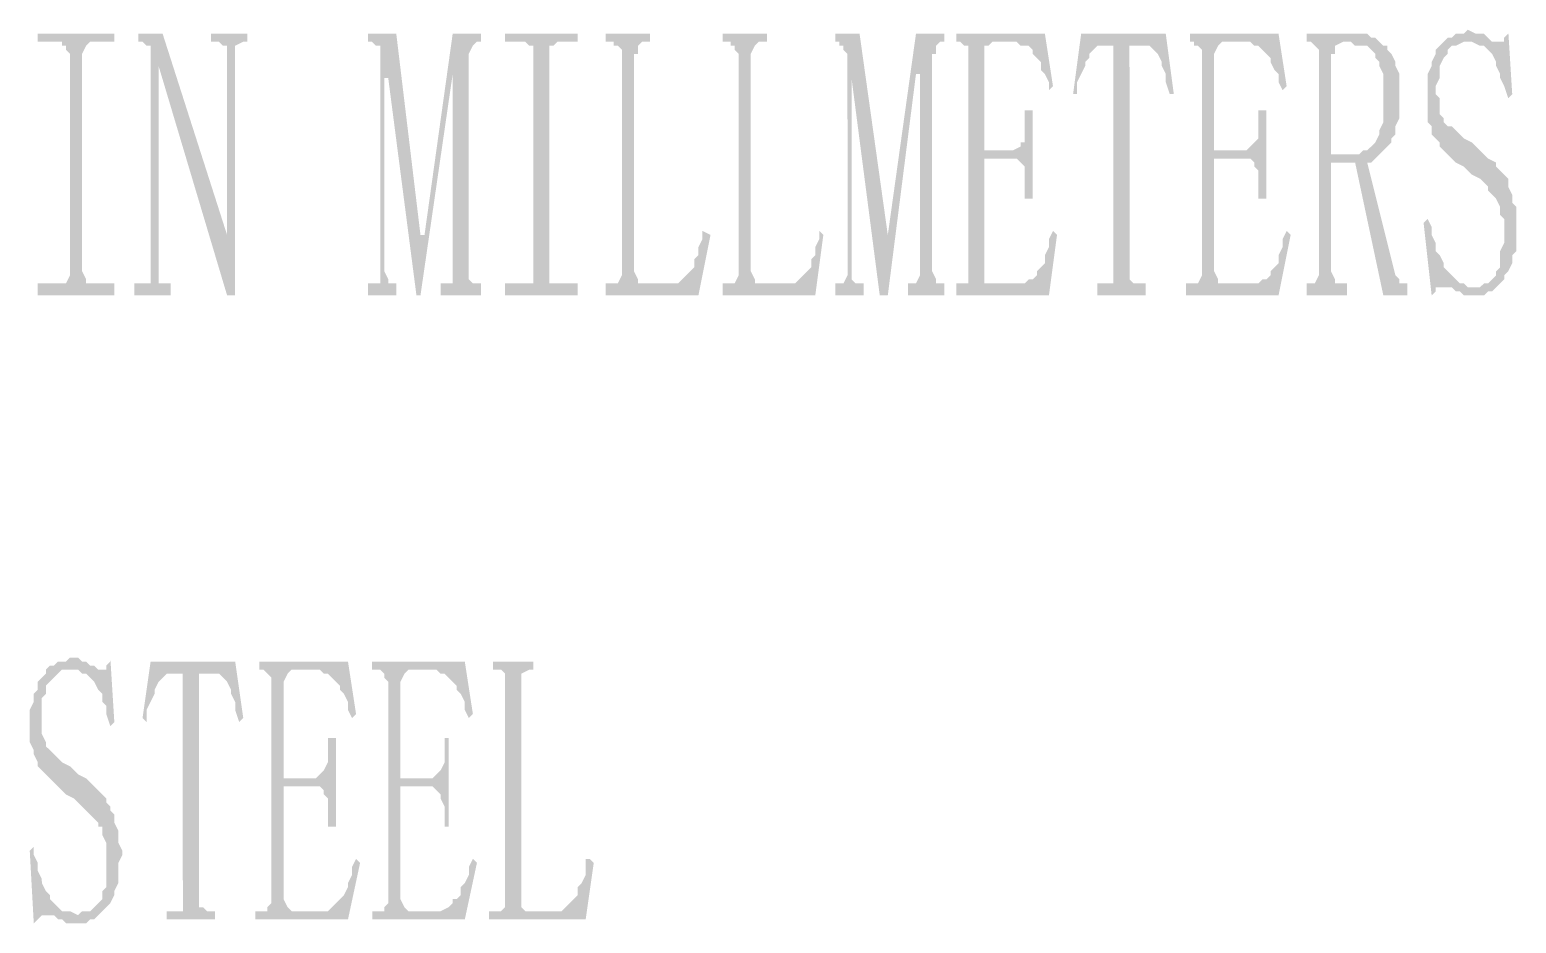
# Model space of a CAD drawing. Header units: millimetres. Extents: x -26542 to -511, y 85916 to 91363.
# Drawn here: x -911.6 to -715.7, y 91039.8 to 91157.6 of the extents above; entities that cross this region are included whole.
import ezdxf

# ---------------------------------------------------------------- set-up
doc = ezdxf.new("R2010")
doc.units = ezdxf.units.MM
doc.layers.add('PDF_Solid Fills', color=7, linetype='Continuous')

msp = doc.modelspace()

# ---------------------------------------------------------------- hatches: boundary and pattern name
at = {"layer": 'PDF_Solid Fills', "transparency": 33554559, "extrusion": (-0.004685415688226653, -0.01745240643729066, 0.9998367168639969)}
for points in [[(-24333.29509260494, 87867.21033454174), (-24333.67020953039, 87866.5598244369), (-24334.18302304728, 87866.42212784383), (-24334.69583656418, 87866.2844312503), (-24335.0710839089, 87865.63388612168), (-24335.58389742591, 87865.49618953187), (-24335.95901435125, 87864.84567942377), (-24336.33413127484, 87864.19516931521), (-24336.70924820029, 87863.54465920711), (-24336.57155160699, 87863.03184569161), (-24336.80890190217, 87861.86826122226), (-24336.67120530887, 87861.35544770723), (-24336.90875606402, 87860.19208906358), (-24336.63336288102, 87859.1664620298), (-24336.35796969628, 87858.14083499601), (-24336.22027310298, 87857.62802147726), (-24336.08257651143, 87857.11520796223), (-24335.80711328797, 87856.08932008222), (-24335.53172010498, 87855.06369305588), (-24335.2563269221, 87854.03806601837), (-24334.60568639066, 87853.66298411321), (-24334.33029320778, 87852.63735707942), (-24333.67978309933, 87852.26224015793), (-24333.02927298914, 87851.88712322852), (-24332.8915763977, 87851.37430971349), (-24332.24106628925, 87850.99919278827), (-24331.59055618092, 87850.62407586258), (-24330.94004607247, 87850.24895894108), (-24330.28933550417, 87849.8736161897), (-24329.12601187895, 87849.63619586127), (-24328.47550176876, 87849.26107893605), (-24327.82499166031, 87848.88596201036), (-24326.66166803509, 87848.64854167821), (-24326.01115792664, 87848.27342474926), (-24325.36064781831, 87847.8983078273), (-24325.22295122675, 87847.38549430855), (-24324.57244111656, 87847.01037738705), (-24323.92167016771, 87846.63533050194), (-24323.13339342724, 87845.74713921547), (-24322.8580002425, 87844.72151218541), (-24322.20749013592, 87844.34639526019), (-24321.93209695118, 87843.3207682264), (-24321.65670376644, 87842.29514119262), (-24321.38131058158, 87841.26951415883), (-24321.61873091559, 87840.10619053151), (-24321.34326769388, 87839.08030265896), (-24321.06787450903, 87838.05467562517), (-24321.44299143262, 87837.40416551335), (-24321.30529484118, 87836.89135200204), (-24321.68067260704, 87836.2407718529), (-24322.05578953249, 87835.59026174061), (-24322.56860304752, 87835.45256515127), (-24322.94371997297, 87834.8020550427), (-24323.96934700676, 87834.5266618561), (-24327.55917204451, 87833.56275069388), (-24327.04635852762, 87833.70044728694), (-24326.53354501061, 87833.83814388048), (-24325.88290448301, 87833.46306197532), (-24325.37009096611, 87833.60075856466), (-24324.7195808558, 87833.22564163944), (-24324.20676733891, 87833.3633382325), (-24323.69395382388, 87833.50103482604), (-24322.6683267901, 87833.77642800892), (-24322.1555132732, 87833.91412460245), (-24321.78039634775, 87834.56463470683), (-24321.26758283074, 87834.70233130036), (-24320.89220506675, 87835.35291145276), (-24320.51708814129, 87836.0034215576), (-24320.14197121584, 87836.65393166617), (-24320.27966780739, 87837.16674518492), (-24319.9045508838, 87837.81725529302), (-24319.66713054979, 87838.98057891661), (-24319.94259377336, 87840.0064667929), (-24319.56747684791, 87840.656976901), (-24319.84287003276, 87841.68260393478), (-24320.1182632175, 87842.70823096856), (-24320.3936564005, 87843.73385800235), (-24320.53135299194, 87844.24667151738), (-24320.80674617668, 87845.27229855163), (-24321.08213935967, 87846.29792558542), (-24321.73264946986, 87846.67304251064), (-24322.00811269158, 87847.6989303832), (-24322.79631939332, 87848.58686082717), (-24322.93401598476, 87849.09967434593), (-24323.0717125762, 87849.61248786096), (-24323.72222268465, 87849.98760478664), (-24324.37273279484, 87850.36272170814), (-24325.02324290317, 87850.73783863382), (-24325.16093949473, 87851.25065214885), (-24326.32459400105, 87851.48826328246), (-24326.97510410938, 87851.86338021187), (-24327.62561421783, 87852.23849713709), (-24328.27612432616, 87852.61361405905), (-24328.92663443636, 87852.98873098427), (-24330.08995805983, 87853.22615131643), (-24330.74046817003, 87853.60126824211), (-24331.39097827848, 87853.97638516733), (-24332.04161880794, 87854.3514670725), (-24332.55443232483, 87854.21377048269), (-24333.20494243328, 87854.58888740465), (-24333.34263902658, 87855.1017009234), (-24333.99314913317, 87855.47681784863), (-24334.26854231791, 87856.50244487869), (-24334.54400554148, 87857.52833275497), (-24335.19451564981, 87857.90344968066), (-24335.46990883281, 87858.92907671072), (-24335.23248850065, 87860.09240033757), (-24335.50788168551, 87861.11802737135), (-24335.64557827695, 87861.63084089011), (-24335.40822798351, 87862.7944253562), (-24335.03311105818, 87863.4449354643), (-24335.17080765148, 87863.95774898306), (-24334.79569072602, 87864.6082590879), (-24334.282746788, 87864.74599070149), (-24333.39481634565, 87865.53419740312), (-24332.88200282864, 87865.67189399665), (-24328.77923385485, 87866.77353676874), (-24329.29204737174, 87866.63584017567), (-24329.80512172915, 87866.49807354528), (-24330.45563183748, 87866.87319047097), (-24331.10614194768, 87867.24830739619), (-24331.61895546271, 87867.11061080638), (-24332.13176897971, 87866.97291421331)], [(-24328.16695743776, 87868.5873004673), (-24328.0292608462, 87868.07448694855), (-24328.4043777698, 87867.42397684045), (-24328.26668117836, 87866.9111633217), (-24328.77949469525, 87866.77346672816), (-24332.88226367102, 87865.67182395607), (-24332.36945015413, 87865.80952054542), (-24331.20612652879, 87865.57210021326), (-24330.6930521715, 87865.70986684365), (-24330.04254206119, 87865.33474992169), (-24329.39203195472, 87864.95963299647), (-24328.60375521425, 87864.07144171372), (-24328.4660586227, 87863.55862819497), (-24327.67785192106, 87862.67069775425), (-24327.54015532776, 87862.15788423922), (-24326.75194862788, 87861.26995379524), (-24325.82604533469, 87859.8692098395), (-24325.45092840923, 87860.51971994434)], [(-24505.46977069729, 87820.42901836894), (-24515.21361877827, 87817.81267806096), (-24514.93822559353, 87816.78705102718), (-24511.86121407279, 87817.61326559959), (-24511.72351748124, 87817.10045208456), (-24511.21070396435, 87817.2381486781), (-24511.07300737291, 87816.72533515934), (-24510.42249726458, 87816.3502182304), (-24502.98653110175, 87788.65698412061), (-24502.84883451019, 87788.14417060558), (-24503.08625484235, 87786.98084698198), (-24503.59906835924, 87786.84315038845), (-24506.67607987998, 87786.01693581557), (-24506.26299010369, 87784.47849526303), (-24496.51914202457, 87787.09483557148), (-24496.93223180086, 87788.63327612402), (-24500.00924332161, 87787.80706155114), (-24500.5220568385, 87787.66936496133), (-24500.65975342994, 87788.18217847636), (-24501.44796012982, 87789.0701089208), (-24508.88392629265, 87816.76334303059), (-24508.6465059605, 87817.92666665744), (-24508.27138903691, 87818.57717676228), (-24505.1943775143, 87819.40339133516)], [(-24499.31587807694, 87822.08141249418), (-24502.39288959769, 87821.2551979213), (-24502.11749641283, 87820.22957088379), (-24501.60468289594, 87820.36726747733), (-24500.95417278761, 87819.99215055536), (-24500.44122885144, 87820.12988216523), (-24500.30353225803, 87819.6170686502), (-24500.16583566659, 87819.10425513145), (-24498.72704881965, 87817.84094692348), (-24482.15984187205, 87790.95048022829), (-24484.22536079027, 87798.64294382278)], [(-24488.5465333832, 87824.97311096499), (-24493.16198545473, 87823.73380661616), (-24492.88659226988, 87822.70817958191), (-24491.86096523795, 87822.98357276525), (-24491.21045512962, 87822.60845583957), (-24490.69764161261, 87822.7461524331), (-24490.55994501931, 87822.23333891807), (-24490.42224842787, 87821.72052539932), (-24484.22562163265, 87798.6428737822), (-24482.16010271432, 87790.95041018771), (-24481.1343452594, 87791.22583839111), (-24489.39649097482, 87821.99595360598), (-24489.67188415769, 87823.02158063604), (-24488.78395371721, 87823.80978733767), (-24488.27114020032, 87823.9474839312)], [(-24469.57138989959, 87830.06816502102), (-24473.16121493536, 87829.1042538588), (-24472.88582175237, 87828.07862682501), (-24472.37300823547, 87828.21632341808), (-24471.72249812714, 87827.84120648913), (-24471.20968461025, 87827.9789030822), (-24471.0719880187, 87827.46608956717), (-24470.93429142726, 87826.95327604841), (-24469.08228438103, 87824.15156231169), (-24458.05656322115, 87797.42250020662), (-24459.60926862247, 87805.25266039046)], [(-24458.80178436544, 87832.9599335324), (-24462.39160940121, 87831.99602236645), (-24459.09632468619, 87805.39039200032), (-24459.60913820134, 87805.25269541051), (-24458.05656322115, 87797.42250020662), (-24457.54361928313, 87797.56023182021), (-24461.01457344403, 87826.86762635503), (-24459.65174195508, 87829.98277617339), (-24459.41432162293, 87831.14609979698), (-24459.03920469747, 87831.79660990555), (-24458.52639118058, 87831.93430649862)], [(-24446.49412954214, 87836.26468675537), (-24455.72516410623, 87833.78604304465), (-24455.44977092149, 87832.76041600667), (-24452.88557291764, 87833.44893398648), (-24452.23506280733, 87833.07381706452), (-24451.72224929044, 87833.21151365805), (-24451.584552699, 87832.69870014302), (-24451.44685610756, 87832.18588662427), (-24444.01088994474, 87804.49265251448), (-24443.87319335318, 87803.97983899573), (-24443.5978001703, 87802.95421196194), (-24444.1106136872, 87802.81651536841), (-24444.62342720223, 87802.67881877534), (-24447.18762520794, 87801.99030079925), (-24446.77453543164, 87800.45186025044), (-24437.54350086756, 87802.93050396536), (-24437.95659064385, 87804.46894451417), (-24440.52078864956, 87803.78042653482), (-24441.03360216459, 87803.64272994129), (-24441.54641568335, 87803.50503334822), (-24441.68411227292, 87804.01784686698), (-24441.95950545778, 87805.04347390076), (-24449.39547161874, 87832.73670801055), (-24449.67086480348, 87833.76233504433), (-24449.15805128659, 87833.9000316374), (-24448.78293436114, 87834.55054174224), (-24446.21873635729, 87835.23905972159)], [(-24437.26309497806, 87838.74333047029), (-24442.90430450451, 87837.22859792178), (-24442.62891131965, 87836.202970888), (-24441.6031538666, 87836.47839909093), (-24441.46545727318, 87835.9655855759), (-24440.95264375629, 87836.10328216571), (-24440.30213364796, 87835.72816524003), (-24440.16443705652, 87835.215351725), (-24432.72847089369, 87807.52211761149), (-24432.59077430214, 87807.00930409646), (-24432.82819463615, 87805.84598047333), (-24433.34100815305, 87805.7082838798), (-24429.75118311541, 87806.67219504248), (-24430.26399663044, 87806.53449845267), (-24430.40169322188, 87807.0473119677), (-24431.19003034476, 87807.9352073879), (-24438.62599650573, 87835.62844150141), (-24438.11305256956, 87835.76617311127), (-24438.38844575244, 87836.79180014506), (-24438.0133288271, 87837.44231025362), (-24436.9877017932, 87837.7177034365)], [(-24422.39072046999, 87842.73674175795), (-24428.03192999458, 87841.22200920526), (-24427.75653680984, 87840.19638217147), (-24426.73077935667, 87840.47181037487), (-24426.59308276523, 87839.95899685984), (-24426.08026924834, 87840.09669345291), (-24425.94257265504, 87839.58387993788), (-24425.29206254659, 87839.20876300894), (-24417.85609638563, 87811.51552889543), (-24417.71839979233, 87811.0027153804), (-24417.95582012634, 87809.8393917568), (-24418.46863364324, 87809.70169516373), (-24414.87880860374, 87810.66560632596), (-24415.39162212063, 87810.52790973661), (-24415.52931871393, 87811.04072325537), (-24416.31765583495, 87811.92861867184), (-24423.75362199778, 87839.62185278535), (-24423.51607124263, 87840.785211429), (-24423.14095431904, 87841.4357215371), (-24422.11532728525, 87841.7111147237)], [(-24410.59548790206, 87845.90390345221), (-24413.6724994228, 87845.07768887933), (-24413.39710623806, 87844.05206184555), (-24412.88429272117, 87844.18975843862), (-24412.74659612961, 87843.67694491986), (-24412.23378261272, 87843.81464150967), (-24412.09608602128, 87843.30182799464), (-24411.4454454917, 87842.9267460932), (-24410.10638238362, 87839.98730073916), (-24399.08066122374, 87813.2582386341), (-24400.12055310805, 87821.226095411)], [(-24399.82588236791, 87848.79567195987), (-24403.41570740566, 87847.83176079718), (-24400.12042268878, 87821.22613043105), (-24399.08066122374, 87813.2582386341), (-24398.0549037687, 87813.53366684075), (-24402.03867144661, 87842.70336478949), (-24401.52585792972, 87842.84106137557), (-24400.67583995766, 87845.81851460086), (-24400.16302644077, 87845.95621119393), (-24400.43841962551, 87846.98183822399), (-24400.06330270006, 87847.63234833628), (-24399.55048918317, 87847.77004492609)], [(-24387.00502276618, 87852.23822683701), (-24398.28744181723, 87849.2087617321), (-24398.01204863249, 87848.18313470203), (-24397.49910469621, 87848.3208663119), (-24390.31945461908, 87850.24868864054), (-24389.66894451063, 87849.87357171532), (-24388.64331747685, 87850.1489648982), (-24387.99267694913, 87849.77388299676), (-24387.85498035583, 87849.261069478), (-24387.2044702475, 87848.88595255231), (-24386.55396013905, 87848.5108356271), (-24386.27849691559, 87847.48494775454), (-24385.62798680714, 87847.10983082931), (-24384.83978010551, 87846.22190038487), (-24384.56438692252, 87845.19627335109), (-24384.18926999706, 87845.84678346338)], [(-24397.49937519303, 87848.32135297637), (-24396.84886508645, 87847.94623604696), (-24396.33605156769, 87848.0839326405), (-24396.19835497625, 87847.57111912547), (-24396.06065838481, 87847.05830561044), (-24388.62469222385, 87819.36507149693), (-24388.48699563055, 87818.8522579819), (-24388.21160244569, 87817.82663094811), (-24388.72441596258, 87817.6889343583), (-24389.23722947948, 87817.55123776523), (-24385.13459092495, 87818.65284552099), (-24385.64740444184, 87818.51514892746), (-24386.16021795874, 87818.37745233811), (-24386.29791455029, 87818.89026585687), (-24386.57330773503, 87819.91589288693), (-24390.4290224273, 87834.27545387996), (-24387.35201090656, 87835.10166844912), (-24390.70441561204, 87835.30108091375), (-24394.00927389786, 87847.60912700044), (-24394.28466708085, 87848.63475402677), (-24393.77185356384, 87848.77245061984), (-24393.39673664037, 87849.42296073213), (-24390.31972511776, 87850.24917530501)], [(-24371.61983473948, 87856.3693347103), (-24382.38930985238, 87853.47760122316), (-24381.3495483892, 87845.50970942946), (-24380.83673487219, 87845.6474060188), (-24381.24982464663, 87847.18584656762), (-24381.0122738952, 87848.34920521174), (-24380.77485356131, 87849.51252884232), (-24380.91262019332, 87850.02560319612), (-24380.53750326787, 87850.67611330794), (-24380.67519985943, 87851.18892682297), (-24380.30008293397, 87851.83943693526), (-24379.92496601038, 87852.4899470401), (-24379.41215249349, 87852.62764363317), (-24378.89920855721, 87852.76537524303)], [(-24371.61983473948, 87856.3693347103), (-24378.89920855721, 87852.76537524303), (-24374.28375648393, 87854.00467959233), (-24373.7709429689, 87854.1423761854), (-24373.25812945201, 87854.2800727752), (-24372.60748892243, 87853.90499086631), (-24371.95697881409, 87853.52987394482), (-24371.16877211235, 87852.6419435041), (-24371.03100548207, 87852.12886914657), (-24370.24279878044, 87851.2409387026), (-24369.96740559558, 87850.21531167254), (-24369.04150230426, 87848.81456770934), (-24368.52868878737, 87848.95226430288)], [(-24357.26105626964, 87860.22483928641), (-24368.54347532068, 87857.19537418522), (-24368.2680821378, 87856.16974715516), (-24367.75513819966, 87856.30747876503), (-24360.57548812439, 87858.23530109366), (-24359.92497801606, 87857.86018416844), (-24359.41216449905, 87857.99788075779), (-24358.76165438886, 87857.62276383257), (-24358.11101386114, 87857.2476819274), (-24357.46050375095, 87856.87256500544), (-24357.32280715951, 87856.35975148669), (-24356.53453041904, 87855.47156020766), (-24355.88402031246, 87855.09644327872), (-24355.60862712772, 87854.07081624493), (-24354.82042042597, 87853.18288580421), (-24354.44530350051, 87853.8333959165)], [(-24367.75488701568, 87856.30810550693), (-24367.61719042412, 87855.79529198818), (-24367.10437690723, 87855.93298858125), (-24366.4538667989, 87855.55787165603), (-24366.31617020746, 87855.045058141), (-24358.88020404463, 87827.35182403121), (-24358.74250745308, 87826.83901051246), (-24358.97992778523, 87825.67568688514), (-24359.49274130212, 87825.53799029207), (-24355.90291626449, 87826.50190145802), (-24356.41572978138, 87826.36420486495), (-24356.55342637282, 87826.8770183837), (-24357.34163307457, 87827.76494882395), (-24361.19734776684, 87842.12450981699), (-24357.6075227292, 87843.08842098294), (-24361.47274094971, 87843.15013684705), (-24364.77759923553, 87855.45818293374), (-24364.54017890338, 87856.62150656106), (-24364.16506197792, 87857.27201667288), (-24360.57523694029, 87858.23592783185)], [(-24347.51707776939, 87862.84121461492), (-24353.67110081087, 87861.18878546916), (-24353.39570762787, 87860.1631584391), (-24352.88289411098, 87860.30085503217), (-24347.75449810142, 87861.67789099133), (-24347.10398799309, 87861.30277406564), (-24346.07836095931, 87861.57816724898), (-24345.56554744416, 87861.71586384205), (-24344.9149069147, 87861.34078193316), (-24344.2643968045, 87860.96566501167), (-24344.12670021295, 87860.45285149664), (-24343.47619010461, 87860.07773456722), (-24343.33842347248, 87859.56466021016), (-24342.55021677271, 87858.67672976945), (-24342.27482358972, 87857.65110273566), (-24341.99943040498, 87856.62547570188), (-24341.72403722012, 87855.59984866809), (-24341.31087740697, 87854.06114727678), (-24341.03548422223, 87853.035520243), (-24340.89778763067, 87852.52270672796), (-24341.13520796283, 87851.35938310064), (-24340.99751137139, 87850.84656958189), (-24341.23493170342, 87849.68324596249), (-24341.61004862888, 87849.0327358502), (-24341.9852959736, 87848.38219072158), (-24342.49810949061, 87848.24449412804), (-24342.8732264142, 87847.59398402367), (-24343.89885344799, 87847.31859083707), (-24346.4630514537, 87846.63007285725), (-24340.30902841035, 87848.28250200301), (-24339.93391148676, 87848.93301210785), (-24339.55879456131, 87849.58352221968), (-24339.18367763585, 87850.23403232824), (-24339.32137422916, 87850.746845847), (-24338.94612688257, 87851.39739097189), (-24339.22152006743, 87852.4230180094), (-24338.98409973527, 87853.58634162927), (-24339.25949291815, 87854.61196866306), (-24339.53495614172, 87855.63785653934), (-24339.81034932472, 87856.6634835694), (-24339.94804591802, 87857.17629708815), (-24340.2234391009, 87858.20192412194), (-24340.49883228389, 87859.22755115572), (-24341.28703898564, 87860.11548159597), (-24341.4248056158, 87860.62855595723), (-24342.21314273681, 87861.51645138115), (-24342.86365284701, 87861.89156830264), (-24343.00134943856, 87862.4043818214), (-24343.51416295546, 87862.26668522833), (-24344.16467306565, 87862.64180214982), (-24344.81518317224, 87863.01691907924), (-24345.32799668913, 87862.8792224857), (-24345.97863722045, 87863.25430439087), (-24346.49145073548, 87863.1166077978)], [(-24352.88251250761, 87860.30151679041), (-24352.23200239742, 87859.92639986519), (-24351.58149228897, 87859.55128293997), (-24351.44379569753, 87859.03846942447), (-24344.0078295347, 87831.34523531515), (-24343.87013294327, 87830.8324217964), (-24344.10755327542, 87829.66909816908), (-24344.62036679231, 87829.531401583), (-24345.1331803092, 87829.39370498993), (-24344.72009053291, 87827.85526443738), (-24339.59182494634, 87829.2322653723), (-24340.00491472264, 87830.77070592484), (-24340.51772823767, 87830.63300933503), (-24341.03054175468, 87830.49531274196), (-24341.54335527157, 87830.35761614842), (-24341.68105186487, 87830.87042966718), (-24342.46925856476, 87831.7583601079), (-24346.18727666361, 87845.6051075859), (-24343.11026514473, 87846.43132215459), (-24341.57182459405, 87846.844411931), (-24341.05901107716, 87846.98210852453), (-24340.68376373057, 87847.63265365316), (-24340.30864680698, 87848.28316376125), (-24346.46266984846, 87846.63073461596), (-24349.90522472758, 87859.45159421768), (-24349.39241120883, 87859.58929081075), (-24349.66780439357, 87860.61491784453), (-24348.77987395308, 87861.4031245429), (-24347.75411649805, 87861.67855274957)], [(-24500.16584532487, 87819.10481183277), (-24492.72994920262, 87791.41183856176), (-24492.59225260932, 87790.89902504673), (-24492.31678938761, 87789.87313717417), (-24492.8296029045, 87789.73544058064), (-24493.34241641953, 87789.5977439913), (-24494.36817387457, 87789.3223157879), (-24493.95508409827, 87787.78387523536), (-24489.3395016056, 87789.02321460098), (-24489.7525913819, 87790.56165515352), (-24490.26540489879, 87790.42395856045), (-24490.77834883681, 87790.28622694686), (-24491.29116235371, 87790.14853035333), (-24491.42892898398, 87790.66160471458), (-24491.70432216872, 87791.68723174836), (-24498.72712851479, 87817.84176446311)], [(-24470.93430108367, 87826.95383274974), (-24463.49840496143, 87799.26085948246), (-24463.36070836987, 87798.74804596743), (-24463.08524514642, 87797.72215808742), (-24463.59805866331, 87797.58446150133), (-24464.1108721802, 87797.44676490827), (-24464.62368569523, 87797.30906831473), (-24464.2105959208, 87795.77062776219), (-24460.62077088316, 87796.7345389286), (-24461.03386065946, 87798.27297948115), (-24461.54680459562, 87798.13524786383), (-24462.05961811251, 87797.99755127402), (-24462.19738474279, 87798.51062563155), (-24462.98559144454, 87799.3985560718), (-24469.59530801605, 87824.01464824146), (-24469.08249449916, 87824.15234483499)], [(-24459.65188203263, 87829.9832978542), (-24461.0147835603, 87826.86840887833), (-24454.26737039734, 87801.7395031969), (-24454.12967380579, 87801.22668968188), (-24453.85421058233, 87800.20080180233), (-24454.87983761611, 87799.92540861946), (-24455.39265113301, 87799.78771202592), (-24454.97956135671, 87798.2492714771), (-24449.85129577015, 87799.62627241947), (-24450.26438554458, 87801.16471296828), (-24450.77719906147, 87801.02701637521), (-24451.29001257848, 87800.88931978168), (-24451.94059272553, 87801.2646975494), (-24452.21598591038, 87802.29032458318)], [(-24411.44571599038, 87842.92723275349), (-24404.00981986814, 87815.23425948247), (-24403.87212327484, 87814.72144596372), (-24404.10947357013, 87813.55786149809), (-24404.62228708703, 87813.42016490828), (-24405.13510060206, 87813.28246831521), (-24404.72201082762, 87811.7440277664), (-24401.13218578813, 87812.70793892862), (-24401.54527556442, 87814.24637947744), (-24402.05821950245, 87814.10864786757), (-24402.57103301934, 87813.97095127404), (-24403.2216131665, 87814.34632904176), (-24403.49700635124, 87815.37195607601), (-24410.10672292102, 87839.98804824566)], [(-24400.6759800351, 87845.81903628167), (-24401.52593762486, 87842.84187892266), (-24394.77852446365, 87817.71297323424), (-24394.64082787035, 87817.20015971921), (-24394.8783085848, 87816.03654023306), (-24395.39112210169, 87815.89884363953), (-24395.9039356187, 87815.76114704646), (-24395.4908458424, 87814.22270649765), (-24390.87539377087, 87815.46201084647), (-24391.28848354716, 87817.00045139575), (-24391.80129706406, 87816.86275480222), (-24392.31411058095, 87816.72505821241), (-24392.45187721122, 87817.23813256994), (-24393.24008391297, 87818.12606301066)], [(-24378.89987031568, 87852.76575685013), (-24378.38705679867, 87852.90345344367), (-24377.87424328364, 87853.04115002928), (-24377.73654669034, 87852.52833651425), (-24377.32345691405, 87850.98989596916), (-24370.16295397666, 87824.32254972821), (-24370.02518734452, 87823.80947537441), (-24369.74979416165, 87822.78384834062), (-24370.77542119543, 87822.50845515402), (-24371.80104822933, 87822.23306197114), (-24371.38795845304, 87820.6946214186), (-24365.23393540969, 87822.34705056064), (-24365.64702518587, 87823.88549111318), (-24366.67278263904, 87823.61006290605), (-24367.18559615593, 87823.47236632043), (-24367.83610626613, 87823.84748324193), (-24368.11156948784, 87824.87337111449), (-24375.27207242721, 87851.54071735544), (-24375.68516220339, 87853.07915790426), (-24375.82285879494, 87853.59197142301), (-24375.3100452798, 87853.7296680091), (-24374.28441824601, 87854.0050611957)], [(-24385.9272981066, 87842.08194108354), (-24386.95292514039, 87841.80654790066), (-24386.67753195565, 87840.78092086688), (-24386.53983536421, 87840.26810734812), (-24386.26444218121, 87839.24248031434), (-24385.98897895764, 87838.21659244178), (-24385.8512823662, 87837.70377892302), (-24386.36409588309, 87837.56608232949), (-24386.22639929166, 87837.05326881446), (-24387.11446015327, 87836.26502709277), (-24387.62727367016, 87836.12733050669), (-24390.70428519091, 87835.3011159338), (-24387.35188048542, 87835.10170346918), (-24386.83906696853, 87835.23940005898), (-24386.32625345164, 87835.37709665205), (-24385.67561292392, 87835.00201474689), (-24385.02510281373, 87834.6268978254), (-24384.88740622217, 87834.11408430664), (-24384.61201303743, 87833.08845727285), (-24384.47431644599, 87832.57564375782), (-24384.06115663098, 87831.03694236651), (-24383.92346003943, 87830.52412884776), (-24382.89783300564, 87830.79952203063)], [(-24356.18280992925, 87850.0686936141), (-24357.20843696303, 87849.7933004275), (-24356.93304378004, 87848.76767339371), (-24356.79534718674, 87848.2548598824), (-24356.519954002, 87847.22923284862), (-24356.24449078029, 87846.20334496861), (-24356.61960770388, 87845.55283486377), (-24356.99485505046, 87844.90228973515), (-24357.36997197592, 87844.25177962705), (-24357.88278549281, 87844.11408303352), (-24361.47261053044, 87843.1501718713), (-24357.60739230795, 87843.08845599974), (-24356.58176527417, 87843.36384918634), (-24355.9311247447, 87842.98876727745), (-24355.79342815315, 87842.47595376242), (-24355.14291804482, 87842.10083684092), (-24354.86752485996, 87841.07520980341), (-24354.72982826852, 87840.56239628838), (-24354.31666845351, 87839.02369489335), (-24354.17897186207, 87838.51088137832), (-24353.15334482829, 87838.78627456492)], [(-24341.57182459405, 87846.844411931), (-24343.11026514473, 87846.43132215459), (-24334.97624245379, 87830.47160474537), (-24331.89923093305, 87831.2978193108), (-24332.31239074806, 87832.83652070584), (-24332.82533468422, 87832.69878909178), (-24333.33814820112, 87832.56109250244), (-24333.47584479267, 87833.07390602119), (-24334.12635490287, 87833.44902294269)], [(-24331.95159905741, 87841.72998491488), (-24332.32671598101, 87841.07947480679), (-24328.82241021399, 87832.12370300433), (-24328.44729328854, 87832.77421311662), (-24328.5850599187, 87833.28728747368), (-24328.07224640367, 87833.42498406721), (-24327.55930246564, 87833.56271567708), (-24323.96960784914, 87834.52659181925), (-24324.48242136417, 87834.38889522571), (-24325.13293147436, 87834.7640121514), (-24325.64574499126, 87834.62631555786), (-24326.2962550997, 87835.00143248728), (-24326.94676520803, 87835.37654940877), (-24327.59727531648, 87835.75166633446), (-24328.24778542481, 87836.12678325968), (-24328.38548201811, 87836.63959677471), (-24329.17381913913, 87837.5274921949), (-24329.82432924758, 87837.90260912431), (-24330.09979247104, 87838.9284969964), (-24330.88799917093, 87839.81642744085), (-24331.16339235567, 87840.84205447091)], [(-24423.84898533416, 87815.40507220151), (-24423.57359215117, 87814.37944516772), (-24423.81101248332, 87813.2161215446), (-24423.53561929846, 87812.19049451081), (-24423.91073622392, 87811.53998440225), (-24423.63527300034, 87810.51409652596), (-24424.0103899258, 87809.86358641787), (-24424.38563727052, 87809.21304128924), (-24424.76075419597, 87808.56253118068), (-24425.13587112143, 87807.91202107212), (-24425.64868463832, 87807.77432447905), (-24426.16149815521, 87807.63662788551), (-24429.75132319296, 87806.67271672701), (-24433.34127864987, 87805.70877054054), (-24434.36690568365, 87805.43337736139), (-24433.95381590736, 87803.89493680885), (-24422.15858333942, 87807.06209850311), (-24422.68566170882, 87815.16765187308)], [(-24408.9764804031, 87819.39851850923), (-24408.70108722022, 87818.37289147172), (-24408.93850755412, 87817.2095678486), (-24408.66311436938, 87816.18394081108), (-24409.03823129483, 87815.53343070624), (-24408.76276807126, 87814.50754282996), (-24409.13788499672, 87813.85703272559), (-24409.51313234144, 87813.20648759697), (-24409.88824926689, 87812.55597748468), (-24410.26336619048, 87811.90546737611), (-24410.77617970738, 87811.76777078677), (-24411.80180674116, 87811.49237760017), (-24414.8788182619, 87810.66616302729), (-24418.46877372067, 87809.70221684827), (-24419.49440075457, 87809.42682366166), (-24419.08131097828, 87807.88838310912), (-24407.28607841034, 87811.05554480338), (-24408.32597029663, 87819.02340158401)], [(-24379.23238348914, 87827.38516597915), (-24379.4698038213, 87826.22184235184), (-24379.19441063644, 87825.19621531805), (-24379.43183097045, 87824.03289169446), (-24379.15636774688, 87823.00700382236), (-24379.53148467047, 87822.35649371007), (-24379.90673201706, 87821.70594858518), (-24379.76903542562, 87821.19313506642), (-24380.14415234921, 87820.54262495413), (-24380.6569658661, 87820.40492836107), (-24381.03208279156, 87819.75441825623), (-24381.54489630845, 87819.61672166316), (-24382.05770982534, 87819.47902506962), (-24385.13472134608, 87818.6528105042), (-24389.23749032, 87817.55116772465), (-24389.75030383875, 87817.41347113112), (-24389.33721406246, 87815.8750305823), (-24377.54198149452, 87819.04219228029), (-24378.58187337895, 87827.01004905347)], [(-24349.48763446952, 87835.37198854657), (-24349.72505480156, 87834.20866492298), (-24349.44966161868, 87833.18303788919), (-24349.68708195072, 87832.01971426234), (-24349.41161872901, 87830.99382638978), (-24349.7867356526, 87830.34331627749), (-24350.16198299732, 87829.6927711526), (-24350.02428640588, 87829.17995763384), (-24350.39940333134, 87828.52944752201), (-24350.91221684637, 87828.39175093593), (-24351.28733377182, 87827.74124082364), (-24352.3129608056, 87827.46584764449), (-24352.82590474375, 87827.32811602717), (-24355.90291626449, 87826.50190145802), (-24359.49274130212, 87825.53799029207), (-24360.51836833591, 87825.26259711292), (-24360.10527855973, 87823.72415656038), (-24348.31004599179, 87826.89131825464), (-24348.83712436107, 87834.99687162088)], [(-24489.25475540024, 87739.56320886407), (-24489.76756891713, 87739.425512271), (-24490.14268584258, 87738.77500215871), (-24491.16844329762, 87738.49957395578), (-24491.54356022121, 87737.84906385094), (-24492.0563737381, 87737.7113672574), (-24492.43149066356, 87737.06085714558), (-24492.293794072, 87736.54804363055), (-24492.66891099559, 87735.89753352571), (-24493.04402792105, 87735.24702341389), (-24492.76856469747, 87734.22113554133), (-24493.14381204406, 87733.57059041271), (-24492.86841885932, 87732.54496337892), (-24493.10583919147, 87731.3816397516), (-24492.96814259992, 87730.86882623285), (-24492.69274941518, 87729.84319920279), (-24492.55505282374, 87729.33038568404), (-24492.27958960203, 87728.30449781148), (-24492.00419641717, 87727.27887077769), (-24491.21598971554, 87726.39094033744), (-24491.07829312398, 87725.87812681869), (-24490.28995600308, 87724.9902313985), (-24490.15225940966, 87724.47741787974), (-24489.50174930319, 87724.10230095405), (-24488.85123919288, 87723.72718402883), (-24488.20072908455, 87723.35206710314), (-24487.55021897622, 87722.97695018165), (-24486.89970886777, 87722.60183325596), (-24486.24899829947, 87722.22649050876), (-24485.59848818928, 87721.85137358308), (-24484.4351645658, 87721.61395325093), (-24483.78465445561, 87721.2388363257), (-24483.13414434728, 87720.86371940002), (-24482.48363423883, 87720.48860247852), (-24481.83299370937, 87720.11352056963), (-24481.18248360092, 87719.73840364814), (-24480.53197349259, 87719.36328671873), (-24480.39427689929, 87718.85047320742), (-24479.88146338228, 87718.98816979723), (-24479.60600016068, 87717.96228192467), (-24478.81779345893, 87717.07435148023), (-24478.68009686749, 87716.5615379652), (-24478.4047036845, 87715.53591093142), (-24478.12931049976, 87714.51028389763), (-24477.85391731677, 87713.48465686385), (-24477.57852413203, 87712.45902983006), (-24477.30306090845, 87711.4331419575), (-24477.67817783391, 87710.78263184568), (-24477.40278464905, 87709.7570048119), (-24477.7779015745, 87709.10649470333), (-24478.15301849809, 87708.45598459896), (-24478.52813542355, 87707.80547448667), (-24479.04107936157, 87707.6677428768), (-24479.55389287847, 87707.53004628327), (-24479.92900980206, 87706.87953617517), (-24484.0316483567, 87705.77792841569), (-24483.51883483981, 87705.91562500875), (-24483.00602132466, 87706.05332160229), (-24482.35551121447, 87705.67820468033), (-24481.84256727644, 87705.8159362902), (-24481.19205716986, 87705.44081936497), (-24480.67924365296, 87705.5785159585), (-24480.16643013607, 87705.71621255158), (-24479.65361661918, 87705.85390914511), (-24479.14080310229, 87705.99160573073), (-24478.62798958539, 87706.12930232426), (-24478.25274224067, 87706.77984745288), (-24477.73992872366, 87706.91754404595), (-24477.36481179821, 87707.56805415452), (-24476.98969487473, 87708.21856426308), (-24476.61457794928, 87708.86907437118), (-24476.23946102383, 87709.51958448347), (-24476.00191027054, 87710.68294312712), (-24476.13960686384, 87711.19575664587), (-24475.90225656866, 87712.3593411115), (-24476.17764975154, 87713.38496814528), (-24476.31534634496, 87713.89778165659), (-24476.5907395297, 87714.92340869084), (-24476.35331919568, 87716.0867323177), (-24476.4910157891, 87716.59954583645), (-24477.27922248887, 87717.48747627344), (-24477.55461567186, 87718.51310331095), (-24477.69231226516, 87719.02591682598), (-24478.48058900377, 87719.91410811245), (-24478.75598218862, 87720.93973514251), (-24479.40662271809, 87721.3148170514), (-24479.54431930953, 87721.82763056271), (-24480.19482941797, 87722.20274749165), (-24480.33252600941, 87722.71556100668), (-24480.98303611961, 87723.09067793237), (-24481.63354622805, 87723.46579485387), (-24482.28412637522, 87723.84117262159), (-24482.93463648355, 87724.21628954727), (-24483.58527701313, 87724.59137145244), (-24484.74860063836, 87724.82879178086), (-24485.3991107468, 87725.20390870981), (-24486.049620857, 87725.5790256355), (-24487.21294448222, 87725.81644597137), (-24487.8635850118, 87726.19152786909), (-24488.51409512013, 87726.56664479803), (-24489.16460522858, 87726.94176172372), (-24489.81511533691, 87727.31687864522), (-24489.95281193021, 87727.82969216397), (-24490.7410186301, 87728.71762260469), (-24491.01648185367, 87729.7435104805), (-24491.29187503655, 87730.76913751429), (-24491.42957162997, 87731.28195103304), (-24491.70496481284, 87732.3075780631), (-24491.98035799584, 87733.33320509363), (-24491.60524107225, 87733.98371520545), (-24491.88070429396, 87735.00960307801), (-24491.50558737037, 87735.66011318984), (-24491.13047044491, 87736.3106232984), (-24490.75535352132, 87736.96113340324), (-24490.38010617474, 87737.61167853186), (-24489.86729265971, 87737.74937512493), (-24489.3544791427, 87737.88707171846), (-24485.25184058817, 87738.98867947422), (-24485.7646541032, 87738.85098288069), (-24486.41516421351, 87739.2260998101), (-24486.9279777304, 87739.08840321656), (-24487.57861825801, 87739.46348512173), (-24488.09143177676, 87739.32578852866), (-24488.74194188521, 87739.70090545015)], [(-24484.6387816479, 87740.80265328707), (-24484.5010850546, 87740.28983976832), (-24484.87620198005, 87739.63932966022), (-24484.73850538849, 87739.12651614146), (-24485.2513189055, 87738.98881955538), (-24489.35408788116, 87737.88717677537), (-24488.84114394314, 87738.02490838943), (-24488.32833042624, 87738.1626049825), (-24487.6778203178, 87737.78748805728), (-24487.1650068009, 87737.92518464662), (-24486.51449669257, 87737.5500677214), (-24485.86398658226, 87737.17495079944), (-24485.07557942253, 87736.28679453721), (-24484.42506931419, 87735.91167761153), (-24484.14967612934, 87734.88605057774), (-24483.49916602287, 87734.5109336488), (-24483.22377283801, 87733.48530661874), (-24482.29786954483, 87732.08456265926), (-24481.92275261949, 87732.73507276783)], [(-24468.60334435315, 87744.558574202), (-24479.37281946803, 87741.66684071068), (-24478.47075459443, 87734.21176243247), (-24477.82024448598, 87733.83664550679), (-24478.23333426227, 87735.37508605188), (-24477.99578350899, 87736.53844470298), (-24477.75836317695, 87737.70176832285), (-24477.89612980711, 87738.21484268783), (-24477.65870947496, 87739.37816630723), (-24477.28359254962, 87740.02867641952), (-24476.90847562416, 87740.67918652762), (-24476.39566210727, 87740.81688311743), (-24475.88271816913, 87740.95461472729)], [(-24468.60334435315, 87744.558574202), (-24475.88271816913, 87740.95461472729), (-24471.26726609957, 87742.19391907658), (-24470.75445258268, 87742.33161566965), (-24470.24163906567, 87742.46931226319), (-24469.59099853621, 87742.09423035802), (-24468.94048842776, 87741.71911343234), (-24468.15228172613, 87740.83118298836), (-24468.01451509586, 87740.31810863083), (-24467.22630839609, 87739.43017819058), (-24466.95091521123, 87738.4045511568), (-24466.02501191804, 87737.00380720105), (-24465.64989499445, 87737.65431730589)], [(-24454.24430504302, 87748.41414881498), (-24465.52672409406, 87745.38468371006), (-24465.25133091107, 87744.35905667627), (-24464.73838697304, 87744.49678828986), (-24457.55873689777, 87746.42461061478), (-24456.90822678932, 87746.04949369328), (-24456.39541327057, 87746.18719028635), (-24455.74490316224, 87745.8120733574), (-24455.09426263452, 87745.43699145596), (-24454.44375252433, 87745.06187452655), (-24454.30605593277, 87744.54906101152), (-24453.65547578386, 87744.17368324753), (-24452.86726908397, 87743.28575280355), (-24452.59187590098, 87742.2601257735), (-24451.80366920121, 87741.37219532905), (-24451.42855227576, 87742.02270543762)], [(-24439.37193053321, 87752.40756009845), (-24451.16716310114, 87749.24039840419), (-24450.89176991815, 87748.21477137413), (-24449.86601246323, 87748.49019957753), (-24442.68636238785, 87750.41802189872), (-24442.03585227951, 87750.04290497676), (-24441.52303876262, 87750.18060157029), (-24440.87252865417, 87749.8054846446), (-24440.22188812471, 87749.43040273944), (-24439.57137801626, 87749.0552858105), (-24439.43368142296, 87748.54247229546), (-24438.7831012758, 87748.16709453147), (-24437.99489457416, 87747.27916409075), (-24437.71950139117, 87746.25353705697), (-24436.93129468954, 87745.36560661299), (-24436.55617776595, 87746.01611672109)], [(-24430.65383990714, 87754.7484722035), (-24435.78223591659, 87753.37143624434), (-24435.50684273185, 87752.34580921056), (-24434.99389879568, 87752.48354082042), (-24434.48108527868, 87752.62123741396), (-24433.83057516848, 87752.24612048455), (-24433.69287857704, 87751.73330696952), (-24433.5551819856, 87751.22049345076), (-24426.11921582452, 87723.52725934098), (-24425.98151923122, 87723.01444582595), (-24425.84382263978, 87722.50163230719), (-24426.21893956524, 87721.85112220282), (-24426.73175308027, 87721.71342560928), (-24422.6291145276, 87722.81503336132), (-24423.1419280445, 87722.67733676778), (-24423.79243815097, 87723.0524536972), (-24424.06783133582, 87724.07808073098), (-24431.50379749865, 87751.77131484076), (-24431.77919068153, 87752.79694187827), (-24430.89126024104, 87753.58514857618), (-24430.37844672415, 87753.72284516972)], [(-24475.88303939195, 87740.95424883161), (-24475.37022587692, 87741.09194542142), (-24474.85741235816, 87741.22964201448), (-24474.71971576673, 87740.71682849573), (-24474.30662599229, 87739.17838794691), (-24467.14605301421, 87712.51078086719), (-24467.00835642091, 87711.99796735216), (-24466.87065982947, 87711.48515383713), (-24466.73296323803, 87710.97234031837), (-24467.75859026995, 87710.6969471355), (-24468.78421730374, 87710.42155395262), (-24468.50882412086, 87709.39592692256), (-24462.35480107937, 87711.0483560604), (-24462.63019426225, 87712.07398309465), (-24463.65595171729, 87711.79855489125), (-24464.30646182562, 87712.17367181648), (-24464.81927534065, 87712.03597522713), (-24465.0946685255, 87713.06160226092), (-24472.25524150347, 87739.72920933692), (-24472.66833127977, 87741.26764988201), (-24472.80602787121, 87741.78046340076), (-24472.29321435431, 87741.91815999383), (-24471.26758732239, 87742.1935531809)], [(-24464.73811647436, 87744.49630162586), (-24464.08760636603, 87744.1211847039), (-24463.43709625572, 87743.74606777867), (-24463.29939966614, 87743.23325426364), (-24455.86343350331, 87715.54002015386), (-24455.72573691001, 87715.0272066351), (-24456.10085383547, 87714.37669652281), (-24455.96315724403, 87713.86388300778), (-24456.47597076092, 87713.72618641425), (-24452.88614572317, 87714.69009758066), (-24453.53665583162, 87715.06521450216), (-24454.32486253325, 87715.9531449466), (-24458.18057722552, 87730.31270593591), (-24454.59075218788, 87731.27661710186), (-24458.45597040851, 87731.3383329697), (-24461.76082869433, 87743.64637905639), (-24461.52340836218, 87744.80970268324), (-24461.14829143672, 87745.4602127918), (-24457.55846639909, 87746.42412395403)], [(-24449.86574196641, 87748.48971290933), (-24449.21523185621, 87748.11459598783), (-24449.07753526466, 87747.60178246908), (-24448.42702515447, 87747.22666554712), (-24440.9910589935, 87719.53343143733), (-24440.85336240206, 87719.02061791858), (-24441.22847932565, 87718.37010780675), (-24441.0907827341, 87717.85729429126), (-24441.60359625099, 87717.71959769819), (-24438.01377121336, 87718.68350886414), (-24438.66428132181, 87719.0586257861), (-24439.45248802344, 87719.94655623008), (-24443.30820271571, 87734.30611721938), (-24439.71837767621, 87735.2700283858), (-24443.5835958987, 87735.33174425317), (-24446.8884541844, 87747.63979033986), (-24446.65103385237, 87748.80311396718), (-24446.27591692691, 87749.45362407574), (-24442.68609188916, 87750.41753523797)], [(-24453.16596934921, 87738.25662889052), (-24454.191596383, 87737.98123571137), (-24453.91620319826, 87736.95560867386), (-24453.77850660682, 87736.44279515883), (-24453.50311342196, 87735.41716812504), (-24453.36541683052, 87734.90435460629), (-24453.60276712384, 87733.7407701402), (-24453.97801447043, 87733.09022501158), (-24454.35313139588, 87732.43971490348), (-24454.86594491091, 87732.30201831367), (-24458.45576994866, 87731.33810714772), (-24454.59055172803, 87731.27639127988), (-24453.56492469413, 87731.55178446276), (-24452.91428416467, 87731.1767025576), (-24452.77658757323, 87730.66388903884), (-24452.12607746292, 87730.28877211735), (-24451.85068428004, 87729.26314508356), (-24451.71291764791, 87728.75007072603), (-24451.29982787347, 87727.21163017722), (-24451.16213128204, 87726.69881665846), (-24450.13650424825, 87726.97420984134)], [(-24438.80693003896, 87742.11220350722), (-24439.31974355411, 87741.97450691741), (-24439.04435037111, 87740.94887988362), (-24438.90665377968, 87740.4360663686), (-24438.63126059482, 87739.41043933481), (-24438.49356400338, 87738.89762581605), (-24438.7309142967, 87737.73404135043), (-24439.10603122215, 87737.08353124186), (-24439.48127856688, 87736.43298611324), (-24439.99409208389, 87736.29528952017), (-24443.58391712338, 87735.33137835748), (-24439.71869890089, 87735.26966248592), (-24439.20588538214, 87735.40735907946), (-24438.55524485442, 87735.0322771743), (-24437.90473474609, 87734.65716024907), (-24437.76703815279, 87734.14434673032), (-24436.9788314529, 87733.25641629333), (-24436.84106482076, 87732.74334192835), (-24436.42797504645, 87731.20490137953), (-24436.29027845303, 87730.69208786823), (-24435.77746493614, 87730.82978445431)], [(-24487.91074016818, 87714.08299930766), (-24488.28585709352, 87713.43248919956), (-24485.2943648434, 87704.3390208073), (-24484.91924791981, 87704.98953091959), (-24484.54420103319, 87705.64030187018), (-24484.0313875163, 87705.77799845627), (-24479.92861854052, 87706.8796412358), (-24481.09207258699, 87707.1170265479), (-24481.60488610389, 87706.97932995437), (-24482.11769962078, 87706.84163336502), (-24482.76820972911, 87707.21675028652), (-24483.41871983756, 87707.5918672122), (-24484.06922994775, 87707.96698413743), (-24484.20692653919, 87708.47979765246), (-24484.85756706877, 87708.85487955762), (-24485.64577376866, 87709.74280999834), (-24485.7834703601, 87710.25562351709), (-24486.57174710056, 87711.14381479984), (-24486.84714028344, 87712.16944183363), (-24487.63534698519, 87713.05737227388)], [(-24446.47100400575, 87723.56070635002), (-24446.70842433779, 87722.3973827227), (-24446.43303115491, 87721.37175568892), (-24446.67045148707, 87720.20843206905), (-24446.53275489551, 87719.6956185503), (-24446.77010518895, 87718.53203408467), (-24447.14535253367, 87717.88148895605), (-24447.52046945912, 87717.23097884376), (-24447.89558638446, 87716.58046873566), (-24448.27070330805, 87715.92995863082), (-24449.29633034195, 87715.65456544422), (-24449.80927427998, 87715.51683383435), (-24452.88628580072, 87714.69061926147), (-24456.47611083835, 87713.72670809878), (-24457.50173787226, 87713.4513149159), (-24457.2263446874, 87712.42568788212), (-24445.43111211946, 87715.59284957638), (-24445.82049389731, 87723.18558942806)], [(-24431.59915117861, 87727.55397755606), (-24431.83657151076, 87726.39065393247), (-24431.56117832777, 87725.36502689868), (-24431.79859865992, 87724.20170327183), (-24432.17371558538, 87723.55119316699), (-24431.8982523618, 87722.52530528698), (-24432.27349970653, 87721.87476015836), (-24432.78631322342, 87721.73706356529), (-24432.64861663198, 87721.22425005026), (-24433.02373355557, 87720.57373994542), (-24433.91166399792, 87719.78553324006), (-24434.42447751481, 87719.64783665026), (-24434.93742145284, 87719.51010504039), (-24438.01443297358, 87718.68389046751), (-24441.60425801133, 87717.71997930156), (-24442.62988504511, 87717.44458611868), (-24442.35449186212, 87716.41895908862), (-24430.55925929418, 87719.58612077916), (-24430.94864106842, 87727.17886063084)], [(-24416.72651582828, 87731.54745888058), (-24417.23932934529, 87731.40976229077), (-24416.96393616043, 87730.38413525699), (-24416.68854297756, 87729.3585082232), (-24416.92596330959, 87728.19518459588), (-24417.30108023505, 87727.54467448406), (-24417.02561701147, 87726.5187866115), (-24417.40086435806, 87725.86824148288), (-24417.77598128165, 87725.21773137432), (-24418.1510982071, 87724.56722126622), (-24418.5262151307, 87723.91671115765), (-24419.03902864759, 87723.77901456458), (-24419.55184216448, 87723.64131797478), (-24422.62885368522, 87722.8151034019), (-24426.731622661, 87721.71346062608), (-24427.75724969478, 87721.43806744274), (-24427.48185651004, 87720.41244040895), (-24415.17381042521, 87723.71729869675), (-24416.07600571995, 87731.1723419549)]]:
    msp.add_hatch(color=256, dxfattribs=at).paths.add_polyline_path(points)

doc.saveas('drawing.dxf')
